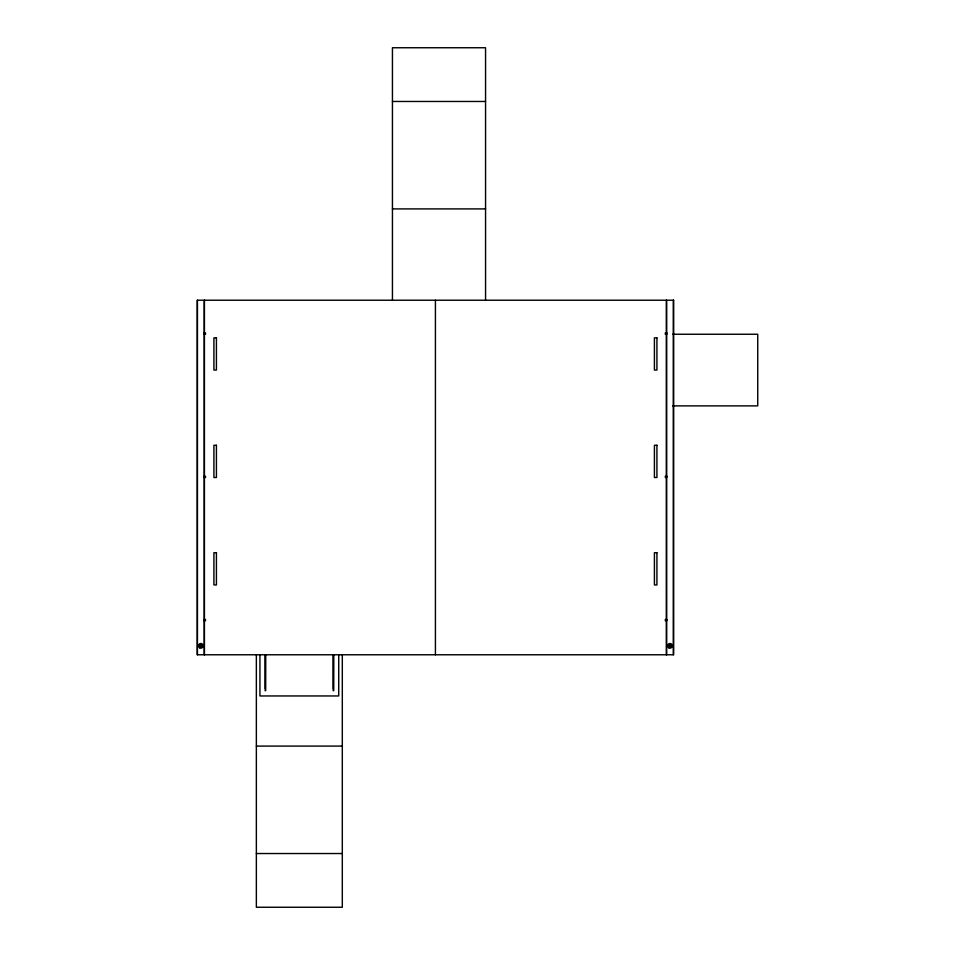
<?xml version="1.0" encoding="UTF-8"?>
<svg xmlns="http://www.w3.org/2000/svg" width="955" height="955" viewBox="0 0 955 955"><rect width="100%" height="100%" fill="white"/><g stroke="black" fill="none" stroke-linecap="round" stroke-linejoin="round"><path stroke-width="1.43" d="M202.317 645.819A1.468 1.468 0 0 1 200.12 647.096A1.468 1.468 0 0 1 200.12 644.541A1.468 1.468 0 0 1 202.317 645.819L202.174 646.368M671.461 645.819A1.468 1.468 0 0 1 669.264 647.096A1.468 1.468 0 0 1 669.264 644.541A1.468 1.468 0 0 1 671.461 645.819L671.317 646.368M392.445 101.469L485.558 101.469M392.445 208.906L485.558 208.906M204.072 332.997L205.504 332.997L205.504 334.25L204.072 334.25M672.678 334.25L757.733 334.25L757.733 405.875L672.678 405.875M204.072 476.247L205.504 476.247L205.504 477.5L204.072 477.5M204.072 619.497L205.504 619.497L205.504 620.75L204.072 620.75M256.358 746.094L342.308 746.094M256.358 853.531L342.308 853.531M333.02 690.656L333.737 690.644L333.784 654.987M264.977 690.656L265.693 690.644L265.741 654.987M673.394 300.228L673.394 654.772M669.992 644.744L669.992 646.893M666.59 300.228L666.59 654.772M666.411 300.228L666.411 654.772M485.558 299.93L485.558 47.75L392.445 47.75L392.445 299.93M435.42 300.228L435.42 654.772M342.308 655.07L342.308 907.25L256.358 907.25L256.358 655.07M338.727 654.82L338.727 695.956L259.939 695.956L259.939 654.82M332.925 654.963L332.925 689.092M264.881 654.963L264.881 689.092M204.43 300.228L204.43 654.772M204.251 300.228L204.251 654.772M200.848 644.744L200.848 646.893M197.446 300.228L197.446 654.772M673.573 300.228L197.267 300.228L197.267 654.772L673.573 654.772L673.573 300.228M666.769 332.997L665.337 332.997L665.337 334.25L666.769 334.25L666.769 332.997M216.427 337.831L213.92 337.831L213.92 370.062L216.427 370.062L216.427 337.831M656.921 337.831L654.414 337.831L654.414 370.062L656.921 370.062L656.921 337.831M216.427 445.269L213.92 445.269L213.92 477.5L216.427 477.5L216.427 445.269M656.921 445.269L654.414 445.269L654.414 477.5L656.921 477.5L656.921 445.269M666.769 476.247L665.337 476.247L665.337 477.5L666.769 477.5L666.769 476.247M216.427 552.706L213.92 552.706L213.92 584.938L216.427 584.938L216.427 552.706M656.921 552.706L654.414 552.706L654.414 584.938L656.921 584.938L656.921 552.706M666.769 619.497L665.337 619.497L665.337 620.75L666.769 620.75L666.769 619.497M668.834 647.836A2.328 2.328 0 0 0 672.32 645.819A2.328 2.328 0 0 0 668.834 643.801A2.328 2.328 0 0 0 668.834 647.836M669.383 646.869A1.218 1.218 0 0 0 671.21 645.819A1.218 1.218 0 0 0 669.383 644.768A1.218 1.218 0 0 0 669.383 646.869M199.691 647.836A2.328 2.328 0 0 0 203.176 645.819A2.328 2.328 0 0 0 199.691 643.801A2.328 2.328 0 0 0 199.691 647.836M200.24 646.869A1.218 1.218 0 0 0 202.066 645.819A1.218 1.218 0 0 0 200.24 644.768A1.218 1.218 0 0 0 200.24 646.869"/></g></svg>
